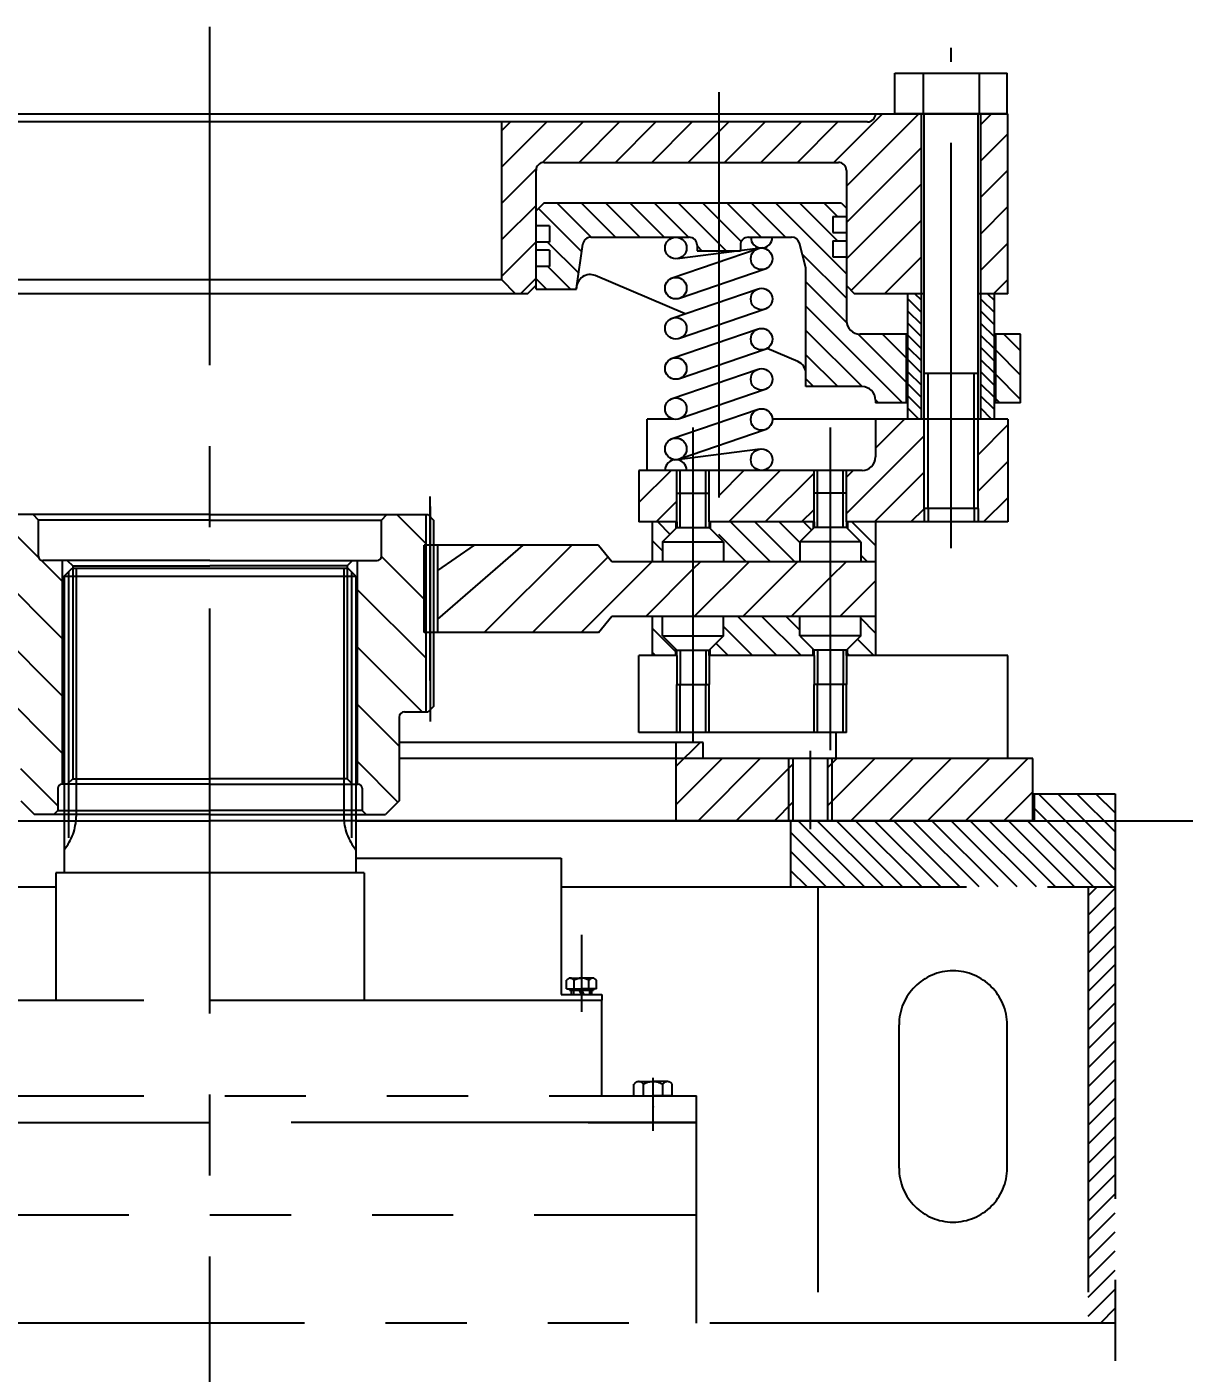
# Model space of a CAD drawing. Header units: millimetres. Extents: x -196 to 4844, y -195 to 3369.
# Drawn here: x 921.2 to 1349.5, y 2256.6 to 2755 of the extents above; entities that cross this region are included whole.
import ezdxf

# ---------------------------------------------------------------- set-up
doc = ezdxf.new("R2010")
doc.units = ezdxf.units.MM
doc.header["$LTSCALE"] = 120
doc.linetypes.add('G', pattern=[2, 1.25, -0.25, 0.25, -0.25])
doc.linetypes.add('K', pattern=[2.5, 1.25, -0.25, 0.25, -0.25, 0.25, -0.25])
for name, color, linetype in [('01', 7, 'Continuous'), ('02', 1, 'Continuous'), ('05', 4, 'G'), ('07', 6, 'K'), ('08', 1, 'Continuous'), ('LINE_PART', 7, 'Continuous'), ('SMPEN_HATCH', 6, 'Continuous')]:
    doc.layers.add(name, color=color, linetype=linetype)
doc.styles.get("Standard").update_dxf_attribs({"font": 'isocp', "width": 0.707, "bigfont": 'intecad.shx'})
doc.dimstyles.new('INTE', dxfattribs={"dimscale": 12, "dimtxt": 3.5, "dimasz": 3, "dimexe": 3, "dimexo": 0, "dimgap": 1, "dimtad": 1, "dimdec": 3, "dimdsep": 46, "dimtxsty": 'Standard', "dimcen": 0, "dimclrd": 1, "dimclre": 1, "dimclrt": 3, "dimadec": 0, "dimazin": 0, "dimtfac": 1, "dimtdec": 3, "dimtmove": 0, "dimatfit": 0, "dimfxl": 0, "dimarcsym": 0})
pattern_1 = [(45, (-251.047, -988.63), (6.735192, -6.735192), [])]
pattern_2 = [(315, (-251.047, -988.63), (-4.490128, -4.490128), [])]

# ---------------------------------------------------------------- blocks, each defined once
blk = doc.blocks.new('*D93')
at = {"layer": '08', "color": 1, "lineweight": -2}
for p, q in [((1293.46, 2461.12), (1524.92, 2461.12)), ((1488.92, 1429.74), (1488.92, 2425.12)), ((1488.92, 1393.74), (1452.92, 1393.74))]:
    blk.add_line(p, q, dxfattribs=at)
at = {"layer": '08', "color": 1}
for points in [[(1482.92, 2425.12), (1494.92, 2425.12), (1488.92, 2461.12)], [(1482.92, 1429.74), (1494.92, 1429.74), (1488.92, 1393.74)]]:
    blk.add_solid(points, dxfattribs=at)
at = {"layer": 'Defpoints', "color": 0}
for p in [(1293.46, 2461.12), (1488.92, 2461.12), (1488.92, 1393.74)]:
    blk.add_point(p, dxfattribs=at)
at = {"layer": '08', "color": 3, "insert": (1453.2, 1927.43), "char_height": 42, "attachment_point": 5, "rotation": 90}
blk.add_mtext('约1067', dxfattribs=at)

msp = doc.modelspace()

# ---------------------------------------------------------------- hatches: boundary and pattern name
at = {"layer": '02'}
h = msp.add_hatch(dxfattribs=at)
h.set_pattern_fill('ANSI31', color=256, scale=3, angle=90, style=0)
h.set_pattern_definition(pattern_1)
h.paths.add_polyline_path([(1284.2397, 2656.2227), (1274.2397, 2656.2227), (1274.2397, 2722.8527), (1284.2397, 2722.8527)])
h.paths.add_polyline_path([(1252.2397, 2656.2227), (1227.5147, 2656.2227), (1224.5147, 2659.2227), (1224.5147, 2701.8527, 0.41421356), (1221.5147, 2704.8527), (1177.2397, 2704.8527), (1177.2397, 2719.8527), (1232.2647, 2719.8527, 0.41421356), (1235.2647, 2722.8527), (1252.2397, 2722.8527)])
h.paths.add_polyline_path([(1177.2397, 2719.8527), (1177.2397, 2704.8527), (1112.6147, 2704.8527, 0.41421356), (1109.6147, 2701.8527), (1109.6147, 2659.3527), (1106.6147, 2656.3527), (1101.9147, 2656.3527), (1096.9147, 2661.3527), (1096.9147, 2719.8527)])
h.paths.add_polyline_path([(881.0147, 2661.3527), (876.0147, 2656.3527), (871.3147, 2656.3527), (868.3147, 2659.3527), (868.3147, 2701.8527, 0.41421356), (865.3147, 2704.8527), (800.6897, 2704.8527), (800.6897, 2719.8527), (881.0147, 2719.8527)])
h.paths.add_polyline_path([(745.6647, 2719.8527), (800.6897, 2719.8527), (800.6897, 2704.8527), (756.4147, 2704.8527, 0.41421356), (753.4147, 2701.8527), (753.4147, 2659.2227), (750.4147, 2656.2227), (725.6897, 2656.2227), (725.6897, 2722.8527), (742.6647, 2722.8527, 0.41421356)])
h.paths.add_polyline_path([(703.6897, 2656.2227), (693.6897, 2656.2227), (693.6897, 2722.8527), (703.6897, 2722.8527)])
h = msp.add_hatch(dxfattribs=at)
h.set_pattern_fill('ANSI31', color=256, scale=2, angle=180, style=0)
h.set_pattern_definition(pattern_2)
h.paths.add_polyline_path([(1288.9647, 2641.2227), (1288.9647, 2615.8227), (1279.7397, 2615.8227), (1279.7397, 2641.2227)])
h.paths.add_polyline_path([(1229.5147, 2641.2227), (1246.7397, 2641.2227), (1246.7397, 2615.8227), (1235.2647, 2615.8227), (1235.2647, 2616.8227, 0.41421356), (1230.2647, 2621.8227), (1209.5147, 2621.8227), (1209.5147, 2665.8527), (1207.1068, 2674.9225, 0.34009534), (1204.2073, 2677.1527), (1188.2397, 2677.1527, 0.41421356), (1185.2397, 2674.1527), (1185.2397, 2672.1527), (1177.2397, 2672.1527), (1177.2397, 2689.8527), (1222.5147, 2689.8527), (1224.5147, 2687.8527), (1224.5147, 2684.8527), (1219.5147, 2684.8527), (1219.5147, 2678.8527), (1224.5147, 2678.8527), (1224.5147, 2675.8527), (1219.5147, 2675.8527), (1219.5147, 2669.8527), (1224.5147, 2669.8527), (1224.5147, 2646.2227, 0.41421356)])
h.paths.add_polyline_path([(1177.2397, 2689.8527), (1177.2397, 2672.1527), (1169.2397, 2672.1527), (1169.2397, 2674.1527, 0.41421356), (1166.2397, 2677.1527), (1129.9222, 2677.1527, 0.37302833), (1126.9527, 2674.5791), (1124.8168, 2659.7062, 0.07143738), (1124.6147, 2658.2992), (1124.6147, 2657.8527), (1109.6147, 2657.8527), (1109.6147, 2666.3527), (1114.6147, 2666.3527), (1114.6147, 2672.3527), (1109.6147, 2672.3527), (1109.6147, 2675.3527), (1114.6147, 2675.3527), (1114.6147, 2681.3527), (1109.6147, 2681.3527), (1109.6147, 2686.8527), (1112.6147, 2689.8527)])
h = msp.add_hatch(dxfattribs=at)
h.set_pattern_fill('ANSI31', color=256, angle=180, style=0)
h.set_pattern_definition([(315, (-251.047, -988.6303), (-2.245064, -2.245064), [])])
h.paths.add_polyline_path([(1279.2397, 2609.8227), (1274.2397, 2609.8227), (1274.2397, 2656.2227), (1279.2397, 2656.2227)])
h.paths.add_polyline_path([(1247.2397, 2656.2227), (1252.2397, 2656.2227), (1252.2397, 2609.8227), (1247.2397, 2609.8227)])
h = msp.add_hatch(dxfattribs=at)
h.set_pattern_fill('ANSI31', color=256, scale=3, angle=90, style=0)
h.set_pattern_definition(pattern_1)
h.paths.add_polyline_path([(1284.2397, 2571.7227), (1273.2397, 2571.7227), (1273.2397, 2576.7227), (1273.2397, 2609.8227), (1284.2397, 2609.8227)])
h.paths.add_polyline_path([(1235.2647, 2595.7727), (1235.2647, 2609.8227), (1253.2397, 2609.8227), (1253.2397, 2576.7227), (1253.2397, 2571.7227), (1224.5147, 2571.7227), (1224.5147, 2582.4227), (1224.5147, 2590.7727), (1230.2647, 2590.7727, 0.41421356)])
h.paths.add_polyline_path([(1212.5147, 2590.7727), (1212.5147, 2582.4227), (1212.5147, 2571.7227), (1177.2397, 2571.7227), (1177.2397, 2590.7727)])
h.paths.add_polyline_path([(1147.7147, 2590.7727), (1161.7147, 2590.7727), (1161.7147, 2582.4227), (1161.7147, 2571.7227), (1147.7147, 2571.7227)])
h.paths.add_polyline_path([(830.2147, 2571.7227), (816.2147, 2571.7227), (816.2147, 2582.4227), (816.2147, 2590.7727), (830.2147, 2590.7727)])
h.paths.add_polyline_path([(800.6897, 2590.7727), (800.6897, 2571.7227), (765.4147, 2571.7227), (765.4147, 2582.4227), (765.4147, 2590.7727)])
h.paths.add_polyline_path([(747.6647, 2590.7727), (753.4147, 2590.7727), (753.4147, 2582.4227), (753.4147, 2571.7227), (724.6897, 2571.7227), (724.6897, 2576.7227), (724.6897, 2609.8227), (742.6647, 2609.8227), (742.6647, 2595.7727, 0.41421356)])
h.paths.add_polyline_path([(704.6897, 2576.7227), (704.6897, 2571.7227), (693.6897, 2571.7227), (693.6897, 2609.8227), (704.6897, 2609.8227)])
h = msp.add_hatch(dxfattribs=at)
h.set_pattern_fill('ANSI31', color=256, scale=2, angle=180, style=0)
h.set_pattern_definition(pattern_2)
h.paths.add_polyline_path([(1235.2647, 2571.7227), (1235.2647, 2557.1082), (1229.822, 2557.1082), (1229.822, 2564.4155), (1224.8647, 2569.3727), (1224.8647, 2571.7227)])
h.paths.add_polyline_path([(1212.1647, 2571.7227), (1212.1647, 2569.3727), (1207.2075, 2564.4155), (1207.2075, 2557.1082), (1179.022, 2557.1082), (1179.022, 2564.4155), (1177.2397, 2566.1977), (1177.2397, 2571.7227)])
h.paths.add_polyline_path([(1152.7147, 2571.7227), (1161.3647, 2571.7227), (1161.3647, 2569.3727), (1156.4075, 2564.4155), (1156.4075, 2557.1082), (1152.7147, 2557.1082)])
h.paths.add_polyline_path([(825.2147, 2571.7227), (825.2147, 2557.1082), (821.522, 2557.1082), (821.522, 2564.4155), (816.5647, 2569.3727), (816.5647, 2571.7227)])
h.paths.add_polyline_path([(800.6897, 2571.7227), (800.6897, 2566.1977), (798.9075, 2564.4155), (798.9075, 2557.1082), (770.722, 2557.1082), (770.722, 2564.4155), (765.7647, 2569.3727), (765.7647, 2571.7227)])
h.paths.add_polyline_path([(748.1075, 2564.4155), (748.1075, 2557.1082), (742.6647, 2557.1082), (742.6647, 2571.7227), (753.0647, 2571.7227), (753.0647, 2569.3727)])
at = {"layer": '02', "linetype": 'Continuous'}
h = msp.add_hatch(dxfattribs=at)
h.set_pattern_fill('_USER', color=1, scale=15, angle=45, style=0, pattern_type=0)
h.set_pattern_definition([(135, (1977.93, 0), (10.6066, 10.6066), [])])
h.paths.add_polyline_path([(909.6822, 2563.1832), (909.1336, 2563.1832), (909.1336, 2574.4227), (923.4647, 2574.4227), (925.4647, 2572.4227), (925.4647, 2558.9975, 0.41556472), (927.0468, 2557.4227), (934.3992, 2557.4227), (934.3992, 2474.6227), (934.1147, 2474.6227, 0.41421356), (932.6147, 2473.1227), (932.6147, 2464.9227), (931.1147, 2463.4227), (923.9647, 2463.4227), (918.9647, 2468.4227), (918.9647, 2499.4227, 0.41421356), (916.9647, 2501.4227), (909.1336, 2501.4227), (909.1336, 2530.7622), (909.6822, 2530.7622)])
h.paths.add_polyline_path([(1043.5303, 2557.4227), (1050.8827, 2557.4227, 0.41556472), (1052.4647, 2558.9975), (1052.4647, 2572.4227), (1054.4647, 2574.4227), (1068.7959, 2574.4227), (1068.7959, 2563.1832), (1068.2472, 2563.1832), (1068.2472, 2530.7622), (1068.7959, 2530.7622), (1068.7959, 2501.4227), (1060.9647, 2501.4227, 0.41421356), (1058.9647, 2499.4227), (1058.9647, 2468.4227), (1053.9647, 2463.4227), (1046.8147, 2463.4227), (1045.3147, 2464.9227), (1045.3147, 2473.1227, 0.41421356), (1043.8147, 2474.6227), (1043.5303, 2474.6227)])
at = {"layer": '02'}
h = msp.add_hatch(dxfattribs=at)
h.set_pattern_fill('ANSI31', color=256, scale=2, angle=180, style=0)
h.set_pattern_definition([(315, (-251.047, -904.272), (-4.490128, -4.490128), [])])
h.paths.add_polyline_path([(1224.8647, 2522.2227), (1224.8647, 2524.5727), (1229.822, 2529.53), (1229.822, 2536.8372), (1235.2647, 2536.8372), (1235.2647, 2522.2227)])
h.paths.add_polyline_path([(1174.0647, 2522.2227), (1174.0647, 2524.5727), (1179.022, 2529.53), (1179.022, 2536.8372), (1207.2075, 2536.8372), (1207.2075, 2529.53), (1212.1647, 2524.5727), (1212.1647, 2522.2227)])
h.paths.add_polyline_path([(1161.3647, 2524.5727), (1161.3647, 2522.2227), (1152.7147, 2522.2227), (1152.7147, 2536.8372), (1156.4075, 2536.8372), (1156.4075, 2529.53)])
h.paths.add_polyline_path([(798.9075, 2536.8372), (798.9075, 2529.53), (803.8647, 2524.5727), (803.8647, 2522.2227), (765.7647, 2522.2227), (765.7647, 2524.5727), (770.722, 2529.53), (770.722, 2536.8372)])
h.paths.add_polyline_path([(753.0647, 2524.5727), (753.0647, 2522.2227), (742.6647, 2522.2227), (742.6647, 2536.8372), (748.1075, 2536.8372), (748.1075, 2529.53)])
h.paths.add_polyline_path([(816.5647, 2522.2227), (816.5647, 2524.5727), (821.522, 2529.53), (821.522, 2536.8372), (825.2147, 2536.8372), (825.2147, 2522.2227)])
at = {"layer": '02', "linetype": 'Continuous'}
h = msp.add_hatch(dxfattribs=at)
h.set_pattern_fill('ANSI31', color=1, scale=80, angle=90, style=0)
h.set_pattern_definition([(45, (509.805, 1518.477), (7.07107, -7.07107), [])])
h.paths.add_polyline_path([(1293.4647, 2484.1227), (1293.4647, 2461.1227), (1219.2147, 2461.1227), (1219.2147, 2484.1227)])
h.paths.add_polyline_path([(1203.2147, 2484.1227), (1203.2147, 2461.1227), (1161.4647, 2461.1227), (1161.4647, 2490.1227), (1171.4647, 2490.1227), (1171.4647, 2484.1227)])
h.paths.add_polyline_path([(1219.2147, 2484.1227), (1219.2147, 2461.1227), (1217.6147, 2461.1227), (1217.6147, 2484.1227)])
h.paths.add_polyline_path([(1204.8147, 2484.1227), (1204.8147, 2461.1227), (1203.2147, 2461.1227), (1203.2147, 2484.1227)])
h.paths.add_polyline_path([(806.4647, 2484.1227), (806.4647, 2490.1227), (816.4647, 2490.1227), (816.4647, 2461.1227), (712.2147, 2461.1227), (712.2147, 2484.1227)])
h.paths.add_polyline_path([(694.2147, 2484.1227), (694.2147, 2461.1227), (684.4647, 2461.1227), (684.4647, 2484.1227)])

# ---------------------------------------------------------------- linework, layer by layer
at = {"layer": '01'}
for p, q in [((1242.4551, 2737.8527), (1284.0243, 2737.8527)), ((1242.4551, 2722.8527), (1242.4551, 2737.8527)), ((1252.8474, 2737.8527), (1252.8474, 2722.8527)), ((1273.632, 2737.8527), (1273.632, 2722.8527)), ((1284.0243, 2722.8527), (1284.0243, 2737.8527)), ((1235.2647, 2722.8527), (1235.2647, 2722.8527)), ((1284.0243, 2722.8527), (1242.4551, 2722.8527)), ((1096.9147, 2661.3527), (881.0147, 2661.3527)), ((876.0147, 2656.3527), (1101.9147, 2656.3527)), ((1273.2397, 2626.7227), (1253.2397, 2626.7227)), ((1160.8647, 2594.7413), (1192.6147, 2598.7413)), ((1161.7147, 2582.4227), (1173.7147, 2582.4227)), ((1224.5147, 2582.4227), (1212.5147, 2582.4227)), ((1273.2397, 2576.7227), (1253.2397, 2576.7227)), ((988.9647, 2572.4227), (925.4647, 2572.4227)), ((988.9647, 2572.4227), (1052.4647, 2572.4227)), ((936.1647, 2557.4227), (938.1647, 2555.4227)), ((1041.7647, 2557.4227), (1039.7647, 2555.4227)), ((938.1647, 2555.4227), (988.9647, 2555.4227)), ((938.1647, 2555.4227), (938.1647, 2476.6227)), ((1039.7647, 2555.4227), (988.9647, 2555.4227)), ((1039.7647, 2555.4227), (1039.7647, 2476.6227)), ((1161.7147, 2511.5227), (1173.7147, 2511.5227)), ((1224.5147, 2511.5227), (1212.5147, 2511.5227)), ((1161.4647, 2461.1227), (1161.4647, 2490.1227)), ((1171.4647, 2484.1227), (1171.4647, 2490.1227)), ((1178.4656, 2484.1227), (1058.9647, 2484.1227)), ((1293.4647, 2461.1227), (1293.4647, 2484.1227)), ((938.1647, 2476.6227), (936.1647, 2474.6227)), ((938.1647, 2476.6227), (988.9647, 2476.6227)), ((1039.7647, 2476.6227), (988.9647, 2476.6227)), ((1039.7647, 2476.6227), (1041.7647, 2474.6227))]:
    msp.add_line(p, q, dxfattribs=at)
at = {"layer": '01', "color": 7, "linetype": 'Continuous'}
for p, q in [((693.6897, 2722.8527), (1284.2397, 2722.8527)), ((1252.2397, 2656.2227), (1252.2397, 2722.8527)), ((1253.2397, 2576.7227), (1253.2397, 2722.8527)), ((1273.2397, 2576.7227), (1273.2397, 2722.8527)), ((1274.2397, 2656.2227), (1274.2397, 2722.8527)), ((1284.2397, 2656.2227), (1284.2397, 2722.8527)), ((1232.2647, 2719.8527), (745.6647, 2719.8527)), ((1096.9147, 2661.3527), (1096.9147, 2719.8527)), ((1109.6147, 2657.8527), (1109.6147, 2701.8527)), ((1112.6147, 2704.8527), (1221.5147, 2704.8527)), ((1224.5147, 2701.8527), (1224.5147, 2646.2227)), ((1112.6147, 2689.8527), (1109.6147, 2686.8527)), ((1112.6147, 2689.8527), (1222.5147, 2689.8527)), ((1222.5147, 2689.8527), (1224.5147, 2687.8527)), ((1114.6147, 2681.3527), (1109.6147, 2681.3527)), ((1114.6147, 2681.3527), (1114.6147, 2675.3527)), ((1219.5147, 2684.8527), (1224.5147, 2684.8527)), ((1219.5147, 2684.8527), (1219.5147, 2678.8527)), ((1129.9222, 2677.1527), (1166.2397, 2677.1527)), ((1188.2397, 2677.1527), (1204.2073, 2677.1527)), ((1219.5147, 2678.8527), (1224.5147, 2678.8527)), ((1114.6147, 2675.3527), (1109.6147, 2675.3527)), ((1114.6147, 2672.3527), (1109.6147, 2672.3527)), ((1114.6147, 2672.3527), (1114.6147, 2666.3527)), ((1124.6147, 2658.2992), (1126.9527, 2674.5791)), ((1160.0685, 2662.0608), (1191.8185, 2672.9368)), ((1193.6147, 2673.1841), (1161.8647, 2669.1841)), ((1169.2397, 2674.1527), (1169.2397, 2672.1527)), ((1169.2397, 2672.1527), (1185.2397, 2672.1527)), ((1185.2397, 2674.1527), (1185.2397, 2672.1527)), ((1209.5147, 2665.8527), (1207.1068, 2674.9225)), ((1219.5147, 2675.8527), (1219.5147, 2669.8527)), ((1219.5147, 2675.8527), (1224.5147, 2675.8527)), ((1114.6147, 2666.3527), (1109.6147, 2666.3527)), ((1219.5147, 2669.8527), (1224.5147, 2669.8527)), ((1096.9147, 2661.3527), (1101.9147, 2656.3527)), ((1164.7911, 2648.8026), (1131.568, 2662.9019)), ((1194.411, 2665.3686), (1162.661, 2654.4926)), ((1209.5147, 2621.8227), (1209.5147, 2665.8527)), ((1101.9147, 2656.3527), (1106.6147, 2656.3527)), ((1106.6147, 2656.3527), (1109.6147, 2659.3527)), ((1109.6147, 2657.8527), (1124.6147, 2657.8527)), ((1124.6147, 2657.8527), (1124.6147, 2658.2992)), ((1160.0685, 2647.1848), (1191.8185, 2658.0608)), ((1224.5147, 2659.2227), (1227.5147, 2656.2227)), ((1253.2397, 2656.2227), (1227.5147, 2656.2227)), ((1247.2397, 2609.8227), (1247.2397, 2656.2227)), ((1252.2397, 2609.8227), (1252.2397, 2656.2227)), ((1284.2397, 2656.2227), (1273.2397, 2656.2227)), ((1274.2397, 2609.8227), (1274.2397, 2656.2227)), ((1279.2397, 2609.8227), (1279.2397, 2656.2227)), ((1194.411, 2650.4926), (1162.661, 2639.6166)), ((1160.0685, 2632.3088), (1191.8185, 2643.1848)), ((1247.2397, 2641.2227), (1229.5147, 2641.2227)), ((1246.7397, 2615.8227), (1246.7397, 2641.2227)), ((1288.9647, 2641.2227), (1279.2397, 2641.2227)), ((1279.7397, 2615.8227), (1279.7397, 2641.2227)), ((1288.9647, 2615.8227), (1288.9647, 2641.2227)), ((1194.411, 2635.6166), (1162.661, 2624.7406)), ((1206.468, 2631.1157), (1195.1119, 2635.935)), ((1160.0685, 2617.4328), (1191.8185, 2628.3088)), ((1230.2647, 2621.8227), (1209.5147, 2621.8227)), ((1194.411, 2620.7406), (1162.661, 2609.8646)), ((1235.2647, 2616.8227), (1235.2647, 2615.8227)), ((1160.0685, 2602.5568), (1191.8185, 2613.4328)), ((1247.2397, 2615.8227), (1235.2647, 2615.8227)), ((1288.9647, 2615.8227), (1279.2397, 2615.8227)), ((1160.1978, 2609.8227), (1150.7147, 2609.8227)), ((1150.7147, 2590.7727), (1150.7147, 2609.8227)), ((1284.2397, 2609.8227), (1197.1109, 2609.8227)), ((1235.2647, 2609.8227), (1235.2647, 2595.7727)), ((1284.2397, 2609.8227), (1284.2397, 2571.7227)), ((1194.411, 2605.8646), (1162.661, 2594.9886)), ((1147.7147, 2590.7727), (1147.7147, 2571.7227)), ((1230.2647, 2590.7727), (1147.7147, 2590.7727)), ((1162.9647, 2582.4227), (1162.9647, 2590.7727)), ((1172.4647, 2582.4227), (1172.4647, 2590.7727)), ((1213.7647, 2582.4227), (1213.7647, 2590.7727)), ((1223.2647, 2582.4227), (1223.2647, 2590.7727)), ((1161.7147, 2571.7227), (1161.7147, 2582.4227)), ((1173.7147, 2571.7227), (1173.7147, 2582.4227)), ((1212.5147, 2571.7227), (1212.5147, 2582.4227)), ((1224.5147, 2571.7227), (1224.5147, 2582.4227)), ((1254.7397, 2576.7227), (1254.7397, 2571.7227)), ((1271.7397, 2576.7227), (1271.7397, 2571.7227)), ((988.9647, 2574.4227), (908.2126, 2574.4227)), ((925.4647, 2572.4227), (923.4647, 2574.4227)), ((925.4647, 2558.9975), (925.4647, 2572.4227)), ((988.9647, 2574.4227), (1069.7168, 2574.4227)), ((1052.4647, 2572.4227), (1054.4647, 2574.4227)), ((1052.4647, 2558.9975), (1052.4647, 2572.4227)), ((1068.7959, 2574.4227, 0), (1068.7959, 2501.4227, 0)), ((1069.7168, 2574.4227), (1071.7168, 2572.4227)), ((1071.7168, 2572.4227), (1071.7169, 2503.4227)), ((1161.7147, 2571.7227), (1147.7147, 2571.7227)), ((1152.7147, 2557.1082), (1152.7147, 2571.7227)), ((1161.3647, 2571.7227), (1161.3647, 2569.3727)), ((1161.7147, 2571.7227), (1161.7147, 2569.7227)), ((1173.7147, 2571.7227), (1173.7147, 2569.7227)), ((1212.5147, 2571.7227), (1173.7147, 2571.7227)), ((1212.5147, 2571.7227), (1173.7147, 2571.7227)), ((1212.5147, 2571.7227), (1173.7147, 2571.7227)), ((1174.0647, 2571.7227), (1174.0647, 2569.3727)), ((1212.1647, 2571.7227), (1212.1647, 2569.3727)), ((1212.5147, 2571.7227), (1212.5147, 2569.7227)), ((1284.2397, 2571.7227), (1224.5147, 2571.7227)), ((1284.2397, 2571.7227), (1224.5147, 2571.7227)), ((1224.5147, 2571.7227), (1224.5147, 2569.7227)), ((1224.8647, 2571.7227), (1224.8647, 2569.3727)), ((1235.2647, 2571.7227), (1235.2647, 2536.8372)), ((1156.4075, 2564.4155), (1161.7147, 2569.7227)), ((1161.7147, 2569.7227), (1173.7147, 2569.7227)), ((1179.022, 2564.4155), (1173.7147, 2569.7227)), ((1207.2075, 2564.4155), (1212.5147, 2569.7227)), ((1224.5147, 2569.7227), (1212.5147, 2569.7227)), ((1229.822, 2564.4155), (1224.5147, 2569.7227)), ((1068.2472, 2530.7622), (1068.2472, 2563.1832)), ((1132.7147, 2563.1832), (1068.2472, 2563.1832)), ((1132.7147, 2563.1832), (1068.2472, 2563.1832)), ((1073.2472, 2530.7622), (1073.2472, 2563.1832)), ((1132.7147, 2563.1832), (1137.7147, 2557.1082)), ((1156.4075, 2564.4155), (1179.022, 2564.4155)), ((1156.4075, 2564.4155), (1156.4075, 2557.1082)), ((1179.022, 2564.4155), (1179.022, 2557.1082)), ((1207.2075, 2564.4155), (1207.2075, 2557.1082)), ((1229.822, 2564.4155), (1207.2075, 2564.4155)), ((1229.822, 2564.4155), (1229.822, 2557.1082)), ((988.9647, 2557.4227), (927.0395, 2557.4227)), ((934.3992, 2474.6227), (934.3992, 2557.4227)), ((988.9647, 2557.4227), (1050.8899, 2557.4227)), ((1043.5303, 2474.6227), (1043.5303, 2557.4227)), ((1137.7147, 2557.1082), (1235.2647, 2557.1082)), ((1132.7147, 2530.7622), (1137.7147, 2536.8372)), ((1137.7147, 2536.8372), (1235.2647, 2536.8372)), ((1152.7147, 2522.2227), (1152.7147, 2536.8372)), ((1156.4075, 2529.53), (1156.4075, 2536.8372)), ((1179.022, 2529.53), (1179.022, 2536.8372)), ((1207.2075, 2529.53), (1207.2075, 2536.8372)), ((1229.822, 2529.53), (1229.822, 2536.8372)), ((1235.2647, 2536.8372), (1235.2647, 2522.2227)), ((1132.7147, 2530.7622), (1068.2472, 2530.7622)), ((1132.7147, 2530.7622), (1068.2472, 2530.7622)), ((1156.4075, 2529.53), (1179.022, 2529.53)), ((1156.4075, 2529.53), (1161.7147, 2524.2227)), ((1179.022, 2529.53), (1173.7147, 2524.2227)), ((1229.822, 2529.53), (1207.2075, 2529.53)), ((1207.2075, 2529.53), (1212.5147, 2524.2227)), ((1229.822, 2529.53), (1224.5147, 2524.2227)), ((1161.7147, 2522.2227), (1147.7147, 2522.2227)), ((1147.7147, 2493.7227), (1147.7147, 2522.2227)), ((1161.3647, 2522.2227), (1161.3647, 2524.5727)), ((1161.7147, 2522.2227), (1161.7147, 2524.2227)), ((1161.7147, 2524.2227), (1173.7147, 2524.2227)), ((1161.7147, 2522.2227), (1161.7147, 2511.5227)), ((1173.7147, 2522.2227), (1173.7147, 2524.2227)), ((1173.7147, 2522.2227), (1173.7147, 2511.5227)), ((1212.5147, 2522.2227), (1173.7147, 2522.2227)), ((1174.0647, 2522.2227), (1174.0647, 2524.5727)), ((1212.1647, 2522.2227), (1212.1647, 2524.5727)), ((1212.5147, 2522.2227), (1212.5147, 2524.2227)), ((1224.5147, 2524.2227), (1212.5147, 2524.2227)), ((1212.5147, 2522.2227), (1212.5147, 2511.5227)), ((1224.5147, 2522.2227), (1224.5147, 2524.2227)), ((1284.2397, 2522.2227), (1224.5147, 2522.2227)), ((1224.5147, 2522.2227), (1224.5147, 2511.5227)), ((1224.8647, 2522.2227), (1224.8647, 2524.5727)), ((1284.2397, 2484.1227), (1284.2397, 2522.2227)), ((1162.9647, 2493.7227), (1162.9647, 2511.5227)), ((1172.4647, 2493.7227), (1172.4647, 2511.5227)), ((1213.7647, 2493.7227), (1213.7647, 2511.5227)), ((1223.2647, 2493.7227), (1223.2647, 2511.5227)), ((1071.7169, 2503.4227), (1069.7169, 2501.4227)), ((1058.9647, 2499.4227), (1058.9647, 2468.4227)), ((1060.9647, 2501.4227), (1069.7169, 2501.4227)), ((1224.5147, 2493.7227), (1147.7147, 2493.7227)), ((1220.7397, 2484.1227), (1220.7397, 2493.7227)), ((1171.4647, 2490.1227), (1058.9647, 2490.1227)), ((1284.2397, 2484.1227), (1058.9647, 2484.1227)), ((1293.4647, 2484.1227), (1171.4647, 2484.1227)), ((1204.8147, 2461.1227), (1204.8147, 2484.1227)), ((1217.6147, 2461.1227), (1217.6147, 2484.1227)), ((932.6147, 2473.1227), (932.6147, 2464.9227)), ((988.9647, 2474.6227), (934.1147, 2474.6227)), ((988.9647, 2474.6227), (1043.8147, 2474.6227)), ((1045.3147, 2473.1227), (1045.3147, 2464.9227)), ((918.9647, 2468.4227), (923.9647, 2463.4227)), ((1058.9647, 2468.4227), (1053.9647, 2463.4227)), ((988.9647, 2463.4227), (923.9647, 2463.4227)), ((931.1147, 2463.4227), (932.6147, 2464.9227)), ((932.6147, 2464.9227), (988.9647, 2464.9227)), ((1045.3147, 2464.9227), (988.9647, 2464.9227)), ((988.9647, 2463.4227), (1053.9647, 2463.4227)), ((988.9647, 2463.4227), (1053.9647, 2463.4227)), ((1046.8147, 2463.4227), (1045.3147, 2464.9227)), ((711.2147, 2461.1227), (934.9647, 2461.1227)), ((711.2147, 2461.1227), (988.9647, 2461.1227)), ((1293.4647, 2461.1227), (988.9647, 2461.1227)), ((1293.4647, 2461.1227), (1042.9647, 2461.1227))]:
    msp.add_line(p, q, dxfattribs=at)
for centre in [(1161.3647, 2673.1527), (1193.1147, 2669.1527), (1161.3647, 2658.2767), (1193.1147, 2654.2767), (1161.3647, 2643.4007), (1193.1147, 2639.4007), (1193.1147, 2624.5247)]:
    msp.add_circle(centre, 4, dxfattribs=at)
at = {"layer": '01'}
for centre in [(1161.3647, 2628.5247), (1161.3647, 2613.6487), (1193.1147, 2609.6487), (1161.3647, 2598.7727), (1193.1147, 2594.7727)]:
    msp.add_circle(centre, 4, dxfattribs=at)
for centre, radius, start, end in [((1232.2647, 2722.8527), 3, 270, 0), ((1188.2397, 2674.1527), 3, 90, 180), ((1229.5147, 2646.2227), 5, 180, 270), ((1161.3647, 2590.7727), 4, 0, 180)]:
    msp.add_arc(centre, radius, start, end, dxfattribs=at)
at = {"layer": '01', "color": 7, "linetype": 'Continuous'}
for centre, radius, start, end in [((1112.6147, 2701.8527), 3, 90, 180), ((1221.5147, 2701.8527), 3, 0, 90), ((1129.9222, 2674.1527), 3, 90, 171.827762), ((1166.2397, 2674.1527), 3, 0, 90), ((1193.1147, 2677.1527), 4, 180, 0), ((1204.2073, 2674.1527), 3, 14.868281, 90), ((1129.6147, 2658.2992), 5, 67.004524, 180), ((1204.5147, 2626.513), 5, 0, 67.004524), ((1230.2647, 2616.8227), 5, 0, 90), ((1230.2647, 2595.7727), 5, 270, 0), ((927.0395, 2558.9975), 1.5748, 180.000015, 270.000015), ((1050.8899, 2558.9975), 1.5748, 269.999985, 359.999985), ((1060.9647, 2499.4227), 2, 90, 180), ((934.1147, 2473.1227), 1.5, 90, 180), ((1043.8147, 2473.1227), 1.5, 0, 90)]:
    msp.add_arc(centre, radius, start, end, dxfattribs=at)
at = {"layer": '02', "color": 1, "linetype": 'Continuous'}
for p, q in [((1254.7397, 2576.7227), (1254.7397, 2626.7227)), ((1271.7397, 2576.7227), (1271.7397, 2626.7227)), ((1161.7147, 2582.4227), (1161.7147, 2590.7727)), ((1173.7147, 2582.4227), (1173.7147, 2590.7727)), ((1212.5147, 2582.4227), (1212.5147, 2590.7727)), ((1224.5147, 2582.4227), (1224.5147, 2590.7727)), ((1162.9647, 2569.7227), (1162.9647, 2582.4227)), ((1172.4647, 2569.7227), (1172.4647, 2582.4227)), ((1213.7647, 2569.7227), (1213.7647, 2582.4227)), ((1223.2647, 2569.7227), (1223.2647, 2582.4227)), ((1253.2397, 2576.7227), (1253.2397, 2571.7227)), ((1273.2397, 2576.7227), (1273.2397, 2571.7227)), ((1162.9647, 2524.2227), (1162.9647, 2511.5227)), ((1172.4647, 2524.2227), (1172.4647, 2511.5227)), ((1213.7647, 2524.2227), (1213.7647, 2511.5227)), ((1223.2647, 2524.2227), (1223.2647, 2511.5227)), ((1161.7147, 2493.7227), (1161.7147, 2511.5227)), ((1173.7147, 2493.7227), (1173.7147, 2511.5227)), ((1212.5147, 2493.7227), (1212.5147, 2511.5227)), ((1224.5147, 2493.7227), (1224.5147, 2511.5227)), ((1203.2147, 2461.1227), (1203.2147, 2484.1227)), ((1219.2147, 2461.1227), (1219.2147, 2484.1227))]:
    msp.add_line(p, q, dxfattribs=at)
at = {"layer": '02'}
for p, q in [((1073.2472, 2535.7928), (1104.8551, 2563.1832)), ((1073.2472, 2553.7533), (1086.8946, 2563.1832)), ((1090.3946, 2530.7622), (1122.8156, 2563.1832)), ((1108.3551, 2530.7622), (1136.3542, 2558.7613)), ((1126.3156, 2530.7622), (1152.6616, 2557.1082)), ((1167.7147, 2554.2008), (1170.6222, 2557.1082)), ((1168.3117, 2536.8372), (1188.5827, 2557.1082)), ((1186.2722, 2536.8372), (1206.5432, 2557.1082)), ((1218.5147, 2551.1192), (1224.5037, 2557.1082)), ((1150.3512, 2536.8372), (1167.7147, 2554.2008)), ((1204.2327, 2536.8372), (1218.5147, 2551.1192)), ((1222.1932, 2536.8372), (1235.2647, 2549.9087))]:
    msp.add_line(p, q, dxfattribs=at)
at = {"layer": '05'}
for p, q in [((988.9647, 1669.7305), (988.9647, 2754.9899)), ((1263.2397, 2562.0546), (1263.2397, 2747.2238)), ((1070.4722, 2513.0743), (1070.4722, 2581.1163))]:
    msp.add_line(p, q, dxfattribs=at)
at = {"layer": '05', "color": 4, "linetype": 'G'}
for p, q in [((1177.2397, 2730.8285), (1177.2397, 2556.3965)), ((1167.7147, 2606.6627), (1167.7147, 2490.1227)), ((1218.5147, 2606.6627), (1218.5147, 2487.2827)), ((1070.4722, 2577.4466), (1070.4723, 2497.7855)), ((936.5772, 2553.2102), (936.5772, 2454.8349)), ((1041.3522, 2553.2102), (1041.3522, 2454.8349)), ((1211.2147, 2458.0142), (1211.2147, 2486.9547))]:
    msp.add_line(p, q, dxfattribs=at)
at = {"layer": '07', "color": 6, "linetype": 'K'}
for p, q in [((934.9897, 2551.6227), (937.9897, 2554.6227)), ((937.9897, 2554.6227), (1039.9397, 2554.6227)), ((939.4347, 2554.6227), (939.4347, 2462.6227)), ((1038.4947, 2554.6227), (1038.4947, 2462.6227)), ((1042.9397, 2551.6227), (1039.9397, 2554.6227)), ((1042.9397, 2551.6227), (1039.9397, 2554.6227)), ((934.9897, 2551.6227), (1042.9397, 2551.6227)), ((934.9897, 2551.6227), (934.9897, 2441.8227)), ((1042.9397, 2551.6227), (1042.9397, 2441.8227)), ((1293.4647, 2471.1227), (1323.9647, 2471.1227)), ((1293.9647, 2471.1227), (1293.9647, 2461.1227)), ((1323.9647, 2442.7999), (1295.642, 2471.1227)), ((1323.9647, 2449.871), (1302.713, 2471.1227)), ((1323.9647, 2456.9421), (1309.7841, 2471.1227)), ((1323.9647, 2464.0132), (1316.8552, 2471.1227)), ((1323.9647, 2471.0842), (1323.9262, 2471.1227)), ((1323.9647, 2471.1227), (1323.9647, 2220.1227)), ((1323.9647, 2471.1227), (1323.9647, 2270.0784)), ((1323.0709, 2436.6227), (1293.9647, 2465.7289)), ((1203.9647, 2436.6227), (1203.9647, 2461.1227)), ((1315.9998, 2436.6227), (1291.4998, 2461.1227)), ((1293.4647, 2461.1227), (1293.9647, 2461.1227)), ((1042.9647, 2447.2229), (1118.9647, 2447.2229)), ((1118.9647, 2447.2229), (1118.9647, 2396.7229)), ((1217.0049, 2436.6227), (1203.9647, 2449.6629)), ((1209.9338, 2436.6227), (1203.9647, 2442.5918)), ((988.9647, 2441.8227), (931.9647, 2441.8227)), ((1045.9647, 2441.8227), (931.9647, 2441.8227)), ((1045.9647, 2441.8227), (931.9647, 2441.8227)), ((931.9647, 2441.8227), (931.9647, 2394.7229)), ((931.9647, 2441.8227), (931.9647, 2394.7229)), ((1045.9647, 2441.8227), (988.9647, 2441.8227)), ((1045.9647, 2441.8227), (1045.9647, 2394.7229)), ((1045.9647, 2441.8227), (1045.9647, 2394.7229)), ((856.9611, 2436.6227), (931.9647, 2436.6227)), ((1118.9647, 2436.6227), (1323.9647, 2436.6227)), ((1213.9647, 2436.6227), (1213.9647, 2275.1227)), ((1313.9647, 2433.2492), (1317.3383, 2436.6227)), ((1313.9647, 2436.6227), (1313.9647, 2275.1227)), ((1313.9647, 2426.1781), (1323.9647, 2436.1781)), ((1313.9647, 2419.107), (1323.9647, 2429.107)), ((1126.4647, 2418.8217), (1126.4647, 2390.3432)), ((1313.9647, 2412.036), (1323.9647, 2422.036)), ((1313.9647, 2404.9649), (1323.9647, 2414.9649)), ((1313.9647, 2397.8938), (1323.9647, 2407.8938)), ((1120.9397, 2398.8229), (1120.9397, 2402.0434)), ((1120.9397, 2398.8229), (1126.4647, 2398.8229)), ((1122.0147, 2398.8229), (1122.0147, 2398.3229)), ((1122.0147, 2398.3229), (1130.9147, 2398.3229)), ((1122.6147, 2398.3229), (1122.6147, 2396.7229)), ((1130.3147, 2398.3229), (1122.6147, 2398.3229)), ((1123.4647, 2398.3229), (1123.4647, 2396.7229)), ((1123.7022, 2398.8229), (1123.7022, 2402.0434)), ((1126.4647, 2396.7229), (1125.6717, 2398.3229)), ((1131.9897, 2398.8229), (1126.4647, 2398.8229)), ((1126.4647, 2398.3229), (1127.2577, 2396.7229)), ((1129.2272, 2398.8229), (1129.2272, 2402.0434)), ((1129.4647, 2398.3229), (1129.4647, 2396.7229)), ((1130.3147, 2396.7229), (1130.3147, 2398.3229)), ((1130.9147, 2398.8229), (1130.9147, 2398.3229)), ((1131.9897, 2398.8229), (1131.9897, 2402.0434)), ((1313.9647, 2390.8228), (1323.9647, 2400.8228)), ((814.4647, 2394.7229), (988.9647, 2394.7229)), ((988.9647, 2394.7229), (1133.9647, 2394.7229)), ((1118.9647, 2396.7229), (1133.9647, 2396.7229)), ((1122.6147, 2396.7229), (1130.3147, 2396.7229)), ((1133.9647, 2396.7229), (1133.9647, 2394.7229)), ((1133.9647, 2359.2229), (1133.9647, 2394.7229)), ((1313.9647, 2383.7517), (1323.9647, 2393.7517)), ((1243.9647, 2332.5227), (1243.9647, 2385.5227)), ((1283.9647, 2332.5227), (1283.9647, 2385.5227)), ((1313.9647, 2376.6806), (1323.9647, 2386.6806)), ((1313.9647, 2369.6096), (1323.9647, 2379.6096)), ((1313.9647, 2362.5385), (1323.9647, 2372.5385)), ((1145.8647, 2359.2229), (1145.8647, 2363.5212)), ((1147.6397, 2364.5229), (1152.9647, 2364.5229)), ((1149.4147, 2359.2229), (1149.4147, 2363.5212)), ((1152.9647, 2346.3505), (1152.9647, 2365.9425)), ((1158.2897, 2364.5229), (1152.9647, 2364.5229)), ((1156.5147, 2359.2229), (1156.5147, 2363.5212)), ((1160.0647, 2359.2229), (1160.0647, 2363.5212)), ((1313.9647, 2355.4674), (1323.9647, 2365.4674)), ((814.4647, 2359.2229), (1145.8647, 2359.2229)), ((1145.7057, 2359.2229), (1168.9647, 2359.2229)), ((1145.8647, 2359.2229), (1152.9647, 2359.2229)), ((1160.0647, 2359.2229), (1152.9647, 2359.2229)), ((1168.9647, 2349.3629), (1168.9647, 2359.2229)), ((1313.9647, 2348.3964), (1323.9647, 2358.3964)), ((988.9647, 2349.2229), (808.9647, 2349.2229)), ((1168.9647, 2349.3629), (988.9647, 2349.3629)), ((1128.9647, 2349.3629), (1168.9647, 2349.3629)), ((1148.9647, 2349.3629), (1156.9647, 2349.3629)), ((1168.9647, 2275.1227), (1168.9647, 2349.3629)), ((1313.9647, 2341.3253), (1323.9647, 2351.3253)), ((1313.9647, 2334.2542), (1323.9647, 2344.2542)), ((1313.9647, 2327.1832), (1323.9647, 2337.1832)), ((1313.9647, 2320.1121), (1323.9647, 2330.1121)), ((1313.9647, 2313.041), (1323.9647, 2323.041)), ((808.9647, 2315.2229), (1168.9647, 2315.2229)), ((1313.9647, 2305.9699), (1323.9647, 2315.9699)), ((1313.9647, 2298.8989), (1323.9647, 2308.8989)), ((1313.9647, 2291.8278), (1323.9647, 2301.8278)), ((1313.9647, 2284.7567), (1323.9647, 2294.7567)), ((1313.9647, 2277.6857), (1323.9647, 2287.6857)), ((1318.4728, 2275.1227), (1323.9647, 2280.6146)), ((988.9647, 2275.1227), (653.9647, 2275.1227)), ((1323.9647, 2275.1227), (988.9647, 2275.1227))]:
    msp.add_line(p, q, dxfattribs=at)
for centre, radius, start, end in [((919.959, 2462.7637), 19.4762, 320.511003, 359.585232), ((1057.9704, 2462.7637), 19.4762, 180.414768, 219.488997), ((1263.9647, 2385.5227), 20, 0, 180), ((1147.6397, 2362.4494), 2.0735, 31.124485, 148.875514), ((1152.9647, 2357.7315), 6.7914, 58.485074, 121.514926), ((1158.2897, 2362.4494), 2.0735, 31.124485, 148.875514), ((1263.9647, 2332.5227), 20, 180, 0)]:
    msp.add_arc(centre, radius, start, end, dxfattribs=at)
for p in [(1126.4647, 2398.3229), (1126.4647, 2396.7229), (1126.4647, 2396.7229), (1152.9647, 2355.2229)]:
    msp.add_point(p, dxfattribs=at)
at = {"layer": 'LINE_PART'}
for p, q in [((711.2147, 2461.1227), (934.9647, 2461.1227)), ((1042.9647, 2461.1227), (1293.4647, 2461.1227)), ((1122.321, 2402.8229), (1126.4647, 2402.8229)), ((1130.6085, 2402.8229), (1126.4647, 2402.8229))]:
    msp.add_line(p, q, dxfattribs=at)
for centre, radius, start, end in [((1122.321, 2401.2094), 1.6135, 31.124485, 148.875514), ((1126.4647, 2397.538), 5.2848, 58.485074, 121.514926), ((1130.6085, 2401.2094), 1.6135, 31.124485, 148.875514)]:
    msp.add_arc(centre, radius, start, end, dxfattribs=at)
at = {"layer": 'SMPEN_HATCH'}
for p, q in [((1231.147, 2436.6227), (1206.647, 2461.1227)), ((1238.2181, 2436.6227), (1213.7181, 2461.1227)), ((1245.2892, 2436.6227), (1220.7892, 2461.1227)), ((1252.3602, 2436.6227), (1227.8602, 2461.1227)), ((1259.4313, 2436.6227), (1234.9313, 2461.1227)), ((1266.5024, 2436.6227), (1242.0024, 2461.1227)), ((1273.5734, 2436.6227), (1249.0734, 2461.1227)), ((1280.6445, 2436.6227), (1256.1445, 2461.1227)), ((1287.7156, 2436.6227), (1263.2156, 2461.1227)), ((1294.7866, 2436.6227), (1270.2866, 2461.1227)), ((1301.8577, 2436.6227), (1277.3577, 2461.1227)), ((1308.9288, 2436.6227), (1284.4288, 2461.1227)), ((1224.076, 2436.6227), (1203.9647, 2456.7339))]:
    msp.add_line(p, q, dxfattribs=at)

# ---------------------------------------------------------------- dimensions: what is measured, and where the dimension line sits
at = {"layer": '08'}
dim = msp.add_linear_dim(base=(1488.9189, 2461.1227), p1=(1488.9189, 1393.7393), p2=(1293.4647, 2461.1227), angle=90, text='\\M+5D4BC1067', dimstyle='INTE', dxfattribs=at)
dim.commit()
dim.dimension.update_dxf_attribs({"geometry": '*D93', "text_midpoint": (1453.1966, 1927.431)})

doc.saveas('drawing.dxf')
